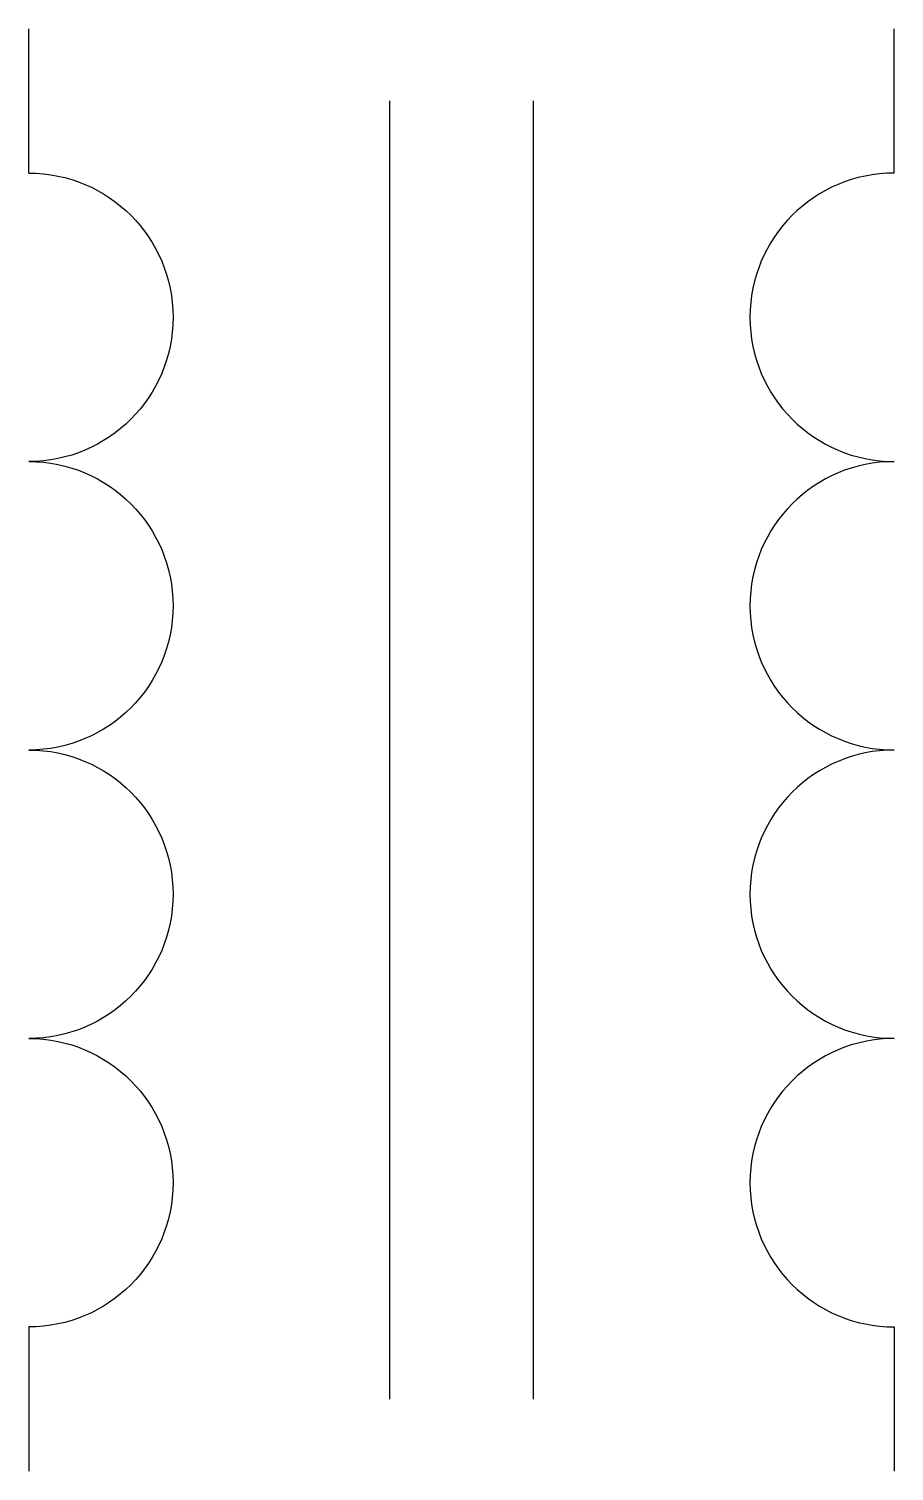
# Model space of a CAD drawing. Header units: millimetres. Extents: x 0 to 60, y 0 to 100.
import ezdxf

# ---------------------------------------------------------------- set-up
doc = ezdxf.new("R2010")
doc.units = ezdxf.units.MM
doc.layers.get('0').update_dxf_attribs({"lineweight": 25, "true_color": 0xffffff})

# ---------------------------------------------------------------- blocks, each defined once
blk = doc.blocks.new('inductor_1')
for p, q in [((0, -10), (0, 0)), ((0, -90), (0, -100))]:
    blk.add_line(p, q)
for centre in [(0, -20), (0, -40), (0, -60), (0, -80)]:
    blk.add_arc(centre, 10, 90, 270)

msp = doc.modelspace()

# ---------------------------------------------------------------- linework, layer by layer
for p, q in [((25, 95), (25, 5)), ((35, 5), (35, 95))]:
    msp.add_line(p, q)

# ---------------------------------------------------------------- block references
at = {"yscale": -1, "rotation": 180}
msp.add_blockref('inductor_1', (0, 100), dxfattribs=at)
msp.add_blockref('inductor_1', (60, 100))

doc.saveas('drawing.dxf')
